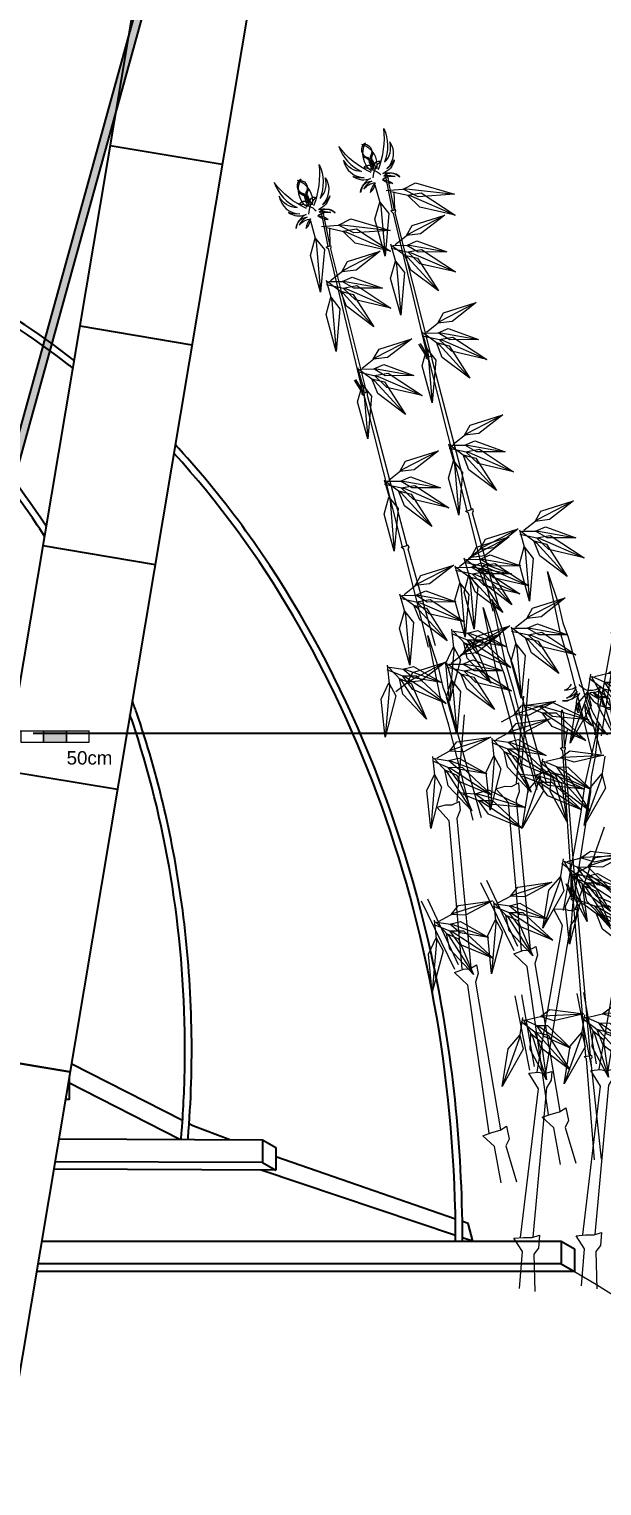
# Model space of a CAD drawing. Header units: metres. Extents: x 10 to 239, y 2 to 253.
# Drawn here: x 125.75 to 128.27, y 170.37 to 176.78 of the extents above; entities that cross this region are included whole.
import ezdxf

# ---------------------------------------------------------------- set-up
doc = ezdxf.new("R2010")
doc.units = ezdxf.units.M
doc.header["$MEASUREMENT"] = 0
doc.layers.get('Defpoints').update_dxf_attribs({"color": 9})
for name, color, linetype in [('-cotas', 252, 'Continuous'), ('1', 7, 'Continuous'), ('1gris', 254, 'Continuous'), ('1gris oscuro', 253, 'Continuous')]:
    doc.layers.add(name, color=color, linetype=linetype)
for name, color, linetype, lineweight, true_color in [('bamb', 7, 'Continuous', 0, 0xbdd3a6), ('barrera', 7, 'Continuous', 0, 0x9dbb63), ('bloques veg', 7, 'Continuous', 0, 0xbbd5a5)]:
    doc.layers.add(name, color=color, linetype=linetype, lineweight=lineweight, true_color=true_color)
doc.layers.get('bamb').off()
doc.styles.add('Annotative', font='arial.ttf')
doc.styles.get("Standard").update_dxf_attribs({"font": 'arial.ttf'})
doc.dimstyles.get("Standard").update_dxf_attribs({"dimtxt": 0.18, "dimasz": 0.18, "dimexe": 0.18, "dimexo": 0.0625, "dimgap": 0.09, "dimtad": 0, "dimtih": 1, "dimtoh": 1, "dimdec": 4, "dimzin": 0, "dimdsep": 46, "dimtxsty": 'Standard', "dimcen": 0.09, "dimadec": 0, "dimazin": 0, "dimtfac": 1, "dimtdec": 4, "dimtofl": 0, "dimtmove": 0, "dimatfit": 3, "dimfxl": 1, "dimtolj": 1, "dimtzin": 0, "dimarcsym": 0})

# ---------------------------------------------------------------- blocks, each defined once
blk = doc.blocks.new('TENS')
at = {"layer": '1gris oscuro', "ltscale": 0.02, "true_color": 0xc7c8ca}
h = blk.add_hatch(color=9, dxfattribs=at)
h.dxf.hatch_style = 1
h.paths.add_polyline_path([(-2.6173, 5.1959), (-2.6491, 5.187), (-1.1931, -0.0828), (-1.1613, -0.074)])
h.paths.add_polyline_path([(2.6491, 5.187), (2.6173, 5.1959), (1.1613, -0.074), (1.1931, -0.0828)])
at = {"layer": '1'}
blk.add_lwpolyline([(2.6491, 5.187), (1.1931, -0.0828), (1.1613, -0.074), (2.6173, 5.1959)], close=True, dxfattribs=at)
blk = doc.blocks.new('section')
at = {"layer": '1'}
blk.add_open_spline([(-1.0695, 0.1), (-1.0707, 0.1028), (-1.072, 0.1055), (-1.0732, 0.1083), (-1.7604, 1.6654), (-0.6167, 2.4298), (-0.0133, 2.4232), (0.5901, 2.4298), (1.7338, 1.6654), (1.0323, 0.1083), (1.0311, 0.1055), (1.0298, 0.1028), (1.0286, 0.1)], degree=3, knots=[-0.001774, -0.001774, -0.001774, -0.001774, 0, 0, 0, 0.999548, 0.999548, 0.999548, 1.999096, 1.999096, 1.999096, 2.00087, 2.00087, 2.00087, 2.00087], dxfattribs=at)
blk = doc.blocks.new('*D94')
at = {"layer": '-cotas', "color": 0, "lineweight": -2, "ltscale": 0.002, "transparency": 16777216}
for p, q in [((125.772, 173.6817), (131.9732, 173.6817)), ((131.7932, 173.5017), (131.7932, 170.7222)), ((131.7932, 167.579), (131.7932, 170.3584)), ((125.772, 167.399), (131.9732, 167.399))]:
    blk.add_line(p, q, dxfattribs=at)
at = {"layer": '-cotas', "color": 0, "ltscale": 0.002, "transparency": 16777216}
for points in [[(131.7632, 173.5017), (131.8232, 173.5017), (131.7932, 173.6817)], [(131.7632, 167.579), (131.8232, 167.579), (131.7932, 167.399)]]:
    blk.add_solid(points, dxfattribs=at)
at = {"layer": 'Defpoints', "color": 0, "ltscale": 0.002, "transparency": 16777216}
for p in [(125.7095, 173.6817), (125.7095, 167.399), (131.7932, 167.399)]:
    blk.add_point(p, dxfattribs=at)
at = {"layer": '-cotas', "color": 0, "lineweight": 0, "ltscale": 0.002, "transparency": 16777216, "insert": (131.7932, 170.5403), "char_height": 0.18, "attachment_point": 5}
blk.add_mtext('\\A1;6.2827', dxfattribs=at)
blk = doc.blocks.new('bamb')
at = {"layer": 'bloques veg'}
for p, q in [((-3.022, 3.8143), (-3.0578, 3.8821)), ((-3.2048, 3.5456), (-3.2407, 3.6134)), ((-2.6591, 3.3363), (-2.6051, 3.302)), ((-2.6053, 3.2968), (-2.6622, 3.3316)), ((-2.7881, 3.0282), (-2.845, 3.063)), ((-2.8419, 3.0676), (-2.7879, 3.0333)), ((-1.4288, 1.8734), (-1.5716, 2.2293)), ((-1.4146, 1.794), (-1.5574, 2.1499)), ((-1.2958, 2.0304), (-1.3198, 2.1033)), ((-1.6116, 1.6047), (-1.7544, 1.9606)), ((-0.9364, 1.4143), (-0.9828, 1.795)), ((-0.9715, 1.4506), (-1.0218, 1.4944)), ((-1.0179, 1.4985), (-0.9704, 1.4556)), ((-1.3416, 1.3525), (-1.091, 1.1538)), ((-1.0948, 1.1283), (-1.3595, 1.3311)), ((-1.5386, 1.1632), (-1.2881, 0.9646)), ((-1.2918, 0.939), (-1.5565, 1.1418)), ((-0.7404, 1.101), (-0.5494, 0.8446)), ((-0.5596, 0.8209), (-0.7632, 1.0849)), ((-0.9795, 0.9689), (-0.7885, 0.7124)), ((-0.7987, 0.6887), (-1.0023, 0.9528))]:
    blk.add_line(p, q, dxfattribs=at)
for points in [[(-3.1644, 3.9393, 0.121956), (-3.2239, 4.1117, -0.197912), (-3.1542, 3.9799, 0.28202), (-3.1745, 4.071, -0.357594), (-3.1326, 3.9599, 0.141581), (-3.1212, 4.0089, -0.258144), (-3.1391, 3.9324, -0.252411), (-3.0666, 3.9528, 0.399951), (-3.1299, 3.9236, -0.191492), (-3.0842, 3.9445, 0.22191), (-3.1283, 3.9066, -0.155645), (-3.0807, 3.9128, -0.20302), (-3.1283, 3.9066)], [(-3.1709, 3.939, 0.371554), (-3.2783, 4.0058, -0.734759), (-3.2223, 3.9733, -0.076042), (-3.1765, 3.9384, -0.522547), (-3.1942, 3.9414, 0.430591), (-3.2484, 3.9591, -0.351549), (-3.1947, 3.9357, 0.50622), (-3.2246, 3.9175, -0.192001), (-3.1445, 3.9231)], [(-3.188, 3.9198, -0.371554), (-3.267, 4.0185, 0.734759), (-3.2281, 3.9667, 0.076042), (-3.188, 3.9254, 0.522547), (-3.1931, 3.9426, -0.430591), (-3.2171, 3.9943, 0.351549), (-3.1876, 3.9438, -0.50622), (-3.173, 3.9756, 0.192001), (-3.1691, 3.8954)], [(-3.1875, 3.9132, -0.121956), (-3.3658, 3.9519, 0.197912), (-3.2266, 3.8983, -0.28202), (-3.3195, 3.9078, 0.357594), (-3.2042, 3.8792, -0.141581), (-3.2515, 3.8622, 0.258144), (-3.1777, 3.889, 0.252411), (-3.1894, 3.8145, -0.399951), (-3.1678, 3.8809, 0.191492), (-3.1832, 3.833, -0.22191), (-3.1508, 3.8813, 0.155645), (-3.1513, 3.8333, 0.20302), (-3.1508, 3.8813)], [(-3.3472, 3.6706, 0.121956), (-3.4067, 3.8431, -0.197912), (-3.337, 3.7112, 0.28202), (-3.3574, 3.8023, -0.357594), (-3.3154, 3.6912, 0.141581), (-3.304, 3.7402, -0.258144), (-3.3219, 3.6637, -0.252411), (-3.2494, 3.6841, 0.399951), (-3.3128, 3.6549, -0.191492), (-3.267, 3.6759, 0.22191), (-3.3111, 3.638, -0.155645), (-3.2636, 3.6442, -0.20302), (-3.3111, 3.638)], [(-3.3538, 3.6703, 0.371554), (-3.4611, 3.7371, -0.734759), (-3.4051, 3.7046, -0.076042), (-3.3594, 3.6697, -0.522547), (-3.377, 3.6727, 0.430591), (-3.4312, 3.6905, -0.351549), (-3.3776, 3.667, 0.50622), (-3.4075, 3.6488, -0.192001), (-3.3273, 3.6544)], [(-3.3708, 3.6511, -0.371554), (-3.4499, 3.7498, 0.734759), (-3.4109, 3.698, 0.076042), (-3.3709, 3.6567, 0.522547), (-3.3759, 3.6739, -0.430591), (-3.4, 3.7256, 0.351549), (-3.3704, 3.6751, -0.50622), (-3.3558, 3.707, 0.192001), (-3.3519, 3.6267)], [(-3.3704, 3.6446, -0.121956), (-3.5486, 3.6833, 0.197912), (-3.4094, 3.6296, -0.28202), (-3.5023, 3.6391, 0.357594), (-3.387, 3.6106, -0.141581), (-3.4343, 3.5935, 0.258144), (-3.3605, 3.6203, 0.252411), (-3.3722, 3.5459, -0.399951), (-3.3507, 3.6122, 0.191492), (-3.3661, 3.5643, -0.22191), (-3.3336, 3.6126, 0.155645), (-3.3342, 3.5646, 0.20302), (-3.3336, 3.6126)], [(-1.3096, 2.287, 0.371554), (-1.1692, 2.2936, -0.734759), (-1.241, 2.288, -0.076042), (-1.3049, 2.2911, -0.522547), (-1.2868, 2.2995, 0.430591), (-1.2261, 2.3174, -0.351549), (-1.2899, 2.305, 0.50622), (-1.2741, 2.3405, -0.48228), (-1.3618, 2.3051, 0.557088)], [(-1.3154, 2.2826, 0.121956), (-1.1522, 2.1623, -0.197912), (-1.2991, 2.239, 0.28202), (-1.2231, 2.1685, -0.357594), (-1.3315, 2.2437, 0.141581), (-1.311, 2.1917, -0.258144), (-1.3429, 2.273, -0.252411), (-1.3964, 2.2086, 0.399951), (-1.3568, 2.2753, -0.191492), (-1.3855, 2.2272, 0.22191), (-1.369, 2.2897, -0.155645), (-1.4086, 2.2541, 0.220934), (-1.394, 2.2917, 1.572992)]]:
    blk.add_lwpolyline(points, format="xyb", dxfattribs=at)
for points in [[(-3.0928, 3.8718), (-3.0152, 3.9184), (-2.8161, 3.9914), (-2.9538, 3.9099), (-3.0285, 3.9105), (-2.9923, 3.9596), (-2.8161, 3.9914)], [(-3.0281, 3.8056), (-3.1079, 3.9092), (-3.1173, 3.9203), (-3.126, 3.9317), (-3.1281, 3.9398), (-3.1147, 3.9282), (-3.1081, 3.9217), (-3.1033, 3.9146), (-3.0223, 3.8105)], [(-3.0723, 3.8772), (-2.9845, 3.899), (-2.7727, 3.9102), (-2.9283, 3.8727), (-2.9995, 3.8952), (-2.9505, 3.9315), (-2.7727, 3.9102)], [(-3.1481, 3.8721), (-3.084, 3.8016), (-2.9676, 3.6111), (-3.0802, 3.7365), (-3.0949, 3.8137), (-3.0368, 3.7865), (-2.9676, 3.6111)], [(-2.9515, 3.6767), (-2.919, 3.7456), (-2.8138, 3.89), (-2.872, 3.7684), (-2.9246, 3.7339), (-2.9223, 3.7852), (-2.8138, 3.89)], [(-2.6057, 3.3022), (-3.019, 3.7961), (-3.0346, 3.8003), (-3.0289, 3.8066), (-3.0243, 3.8094), (-3.0207, 3.8153), (-3.0159, 3.8091), (-3.0144, 3.8015), (-2.5927, 3.3094)], [(-3.2756, 3.6031), (-3.1981, 3.6497), (-2.9989, 3.7227), (-3.1366, 3.6412), (-3.2113, 3.6418), (-3.1752, 3.6909), (-2.9989, 3.7227)], [(-2.9566, 3.6691), (-2.8931, 3.7019), (-2.7325, 3.7492), (-2.8452, 3.692), (-2.904, 3.6963), (-2.873, 3.7332), (-2.7325, 3.7492)], [(-3.2109, 3.5369), (-3.2907, 3.6405), (-3.3001, 3.6516), (-3.3089, 3.663), (-3.3109, 3.6711), (-3.2975, 3.6595), (-3.2909, 3.6531), (-3.2861, 3.646), (-3.2051, 3.5418)], [(-3.2552, 3.6085), (-3.1673, 3.6303), (-2.9556, 3.6415), (-3.1111, 3.604), (-3.1824, 3.6265), (-3.1334, 3.6629), (-2.9556, 3.6415)], [(-2.9706, 3.6699), (-2.9064, 3.5994), (-2.7901, 3.4089), (-2.9026, 3.5342), (-2.9174, 3.6115), (-2.8593, 3.5843), (-2.7901, 3.4089)], [(-2.962, 3.6668), (-2.8776, 3.6516), (-2.6901, 3.5793), (-2.8391, 3.6072), (-2.892, 3.6542), (-2.8356, 3.6666), (-2.6901, 3.5793)], [(-2.9599, 3.6539), (-2.8721, 3.6757), (-2.6603, 3.6869), (-2.8159, 3.6494), (-2.8871, 3.672), (-2.8381, 3.7083), (-2.6603, 3.6869)], [(-3.331, 3.6034), (-3.2668, 3.533), (-3.1505, 3.3424), (-3.263, 3.4678), (-3.2778, 3.545), (-3.2196, 3.5178), (-3.1505, 3.3424)], [(-3.1343, 3.408), (-3.1019, 3.477), (-2.9966, 3.6213), (-3.0548, 3.4997), (-3.1074, 3.4652), (-3.1051, 3.5165), (-2.9966, 3.6213)], [(-2.6557, 3.3938), (-2.6233, 3.4628), (-2.518, 3.6071), (-2.5762, 3.4855), (-2.6288, 3.451), (-2.6265, 3.5023), (-2.518, 3.6071)], [(-2.7885, 3.0336), (-3.2018, 3.5274), (-3.2175, 3.5316), (-3.2118, 3.5379), (-3.2072, 3.5407), (-3.2036, 3.5466), (-3.1987, 3.5405), (-3.1972, 3.5328), (-2.7755, 3.0408)], [(-3.1395, 3.4005), (-3.076, 3.4332), (-2.9154, 3.4805), (-3.028, 3.4233), (-3.0868, 3.4276), (-3.0558, 3.4645), (-2.9154, 3.4805)], [(-2.6609, 3.3863), (-2.5974, 3.4191), (-2.4368, 3.4664), (-2.5494, 3.4092), (-2.6082, 3.4135), (-2.5773, 3.4503), (-2.4368, 3.4664)], [(-3.1534, 3.4012), (-3.0893, 3.3307), (-2.9729, 3.1402), (-3.0855, 3.2656), (-3.1002, 3.3428), (-3.0421, 3.3156), (-2.9729, 3.1402)], [(-3.1428, 3.3852), (-3.0549, 3.407), (-2.8431, 3.4182), (-2.9987, 3.3808), (-3.0699, 3.4033), (-3.0209, 3.4396), (-2.8431, 3.4182)], [(-2.6642, 3.371), (-2.5763, 3.3928), (-2.3645, 3.4041), (-2.5201, 3.3666), (-2.5913, 3.3891), (-2.5424, 3.4254), (-2.3645, 3.4041)], [(-3.1448, 3.3981), (-3.0604, 3.3829), (-2.873, 3.3106), (-3.022, 3.3385), (-3.0748, 3.3855), (-3.0184, 3.398), (-2.873, 3.3106)], [(-2.8385, 3.1251), (-2.8061, 3.1941), (-2.7009, 3.3384), (-2.7591, 3.2169), (-2.8117, 3.1823), (-2.8093, 3.2336), (-2.7009, 3.3384)], [(-2.6748, 3.387), (-2.6107, 3.3166), (-2.4944, 3.126), (-2.6069, 3.2514), (-2.6216, 3.3286), (-2.5635, 3.3014), (-2.4944, 3.126)], [(-2.6662, 3.3839), (-2.5818, 3.3688), (-2.3944, 3.2965), (-2.5434, 3.3243), (-2.5963, 3.3714), (-2.5398, 3.3838), (-2.3944, 3.2965)], [(-2.145, 2.7696), (-2.5908, 3.2885), (-2.6072, 3.2911), (-2.6019, 3.2984), (-2.5945, 3.3044), (-2.5901, 3.3127), (-2.5861, 3.3047), (-2.5816, 3.2972), (-2.1308, 2.7827)], [(-2.3303, 3.0042), (-2.2978, 3.0732), (-2.1926, 3.2175), (-2.2508, 3.0959), (-2.3034, 3.0614), (-2.3011, 3.1127), (-2.1926, 3.2175)], [(-2.847, 3.1023), (-2.7592, 3.1241), (-2.5474, 3.1354), (-2.703, 3.0979), (-2.7742, 3.1204), (-2.7252, 3.1567), (-2.5474, 3.1354)], [(-2.8437, 3.1176), (-2.7802, 3.1504), (-2.6196, 3.1977), (-2.7323, 3.1405), (-2.7911, 3.1448), (-2.7601, 3.1816), (-2.6196, 3.1977)], [(-2.8577, 3.1183), (-2.7935, 3.0479), (-2.6772, 2.8573), (-2.7897, 2.9827), (-2.8045, 3.0599), (-2.7464, 3.0327), (-2.6772, 2.8573)], [(-2.8491, 3.1152), (-2.7647, 3.1001), (-2.5772, 3.0278), (-2.7262, 3.0556), (-2.7791, 3.1027), (-2.7227, 3.1151), (-2.5772, 3.0278)], [(-2.3279, 2.5009), (-2.7736, 3.0198), (-2.7901, 3.0224), (-2.7847, 3.0297), (-2.7774, 3.0357), (-2.7729, 3.044), (-2.7689, 3.036), (-2.7644, 3.0285), (-2.3137, 2.514)], [(-2.3387, 2.9814), (-2.2509, 3.0032), (-2.0391, 3.0144), (-2.1947, 2.977), (-2.2659, 2.9995), (-2.2169, 3.0358), (-2.0391, 3.0144)], [(-2.3355, 2.9967), (-2.272, 3.0294), (-2.1114, 3.0767), (-2.224, 3.0195), (-2.2828, 3.0238), (-2.2518, 3.0607), (-2.1114, 3.0767)], [(-1.8829, 2.8042), (-1.8505, 2.8732), (-1.7453, 3.0175), (-1.8035, 2.896), (-1.856, 2.8614), (-1.8537, 2.9127), (-1.7453, 3.0175)], [(-2.3494, 2.9974), (-2.2853, 2.9269), (-2.1689, 2.7364), (-2.2815, 2.8618), (-2.2962, 2.939), (-2.2381, 2.9118), (-2.1689, 2.7364)], [(-2.3408, 2.9943), (-2.2564, 2.9791), (-2.069, 2.9068), (-2.218, 2.9347), (-2.2708, 2.9817), (-2.2144, 2.9942), (-2.069, 2.9068)], [(-2.5131, 2.7355), (-2.4807, 2.8045), (-2.3755, 2.9488), (-2.4337, 2.8272), (-2.4862, 2.7927), (-2.4839, 2.844), (-2.3755, 2.9488)], [(-1.8914, 2.7814), (-1.8035, 2.8032), (-1.5918, 2.8145), (-1.7473, 2.777), (-1.8186, 2.7995), (-1.7696, 2.8358), (-1.5918, 2.8145)], [(-1.8881, 2.7967), (-1.8246, 2.8295), (-1.664, 2.8768), (-1.7767, 2.8196), (-1.8355, 2.8239), (-1.8045, 2.8607), (-1.664, 2.8768)], [(-2.5216, 2.7127), (-2.4338, 2.7345), (-2.222, 2.7457), (-2.3775, 2.7083), (-2.4488, 2.7308), (-2.3998, 2.7671), (-2.222, 2.7457)], [(-2.5183, 2.728), (-2.4548, 2.7608), (-2.2942, 2.8081), (-2.4069, 2.7509), (-2.4657, 2.7552), (-2.4347, 2.792), (-2.2942, 2.8081)], [(-1.8453, 2.4249), (-2.135, 2.7623), (-2.1499, 2.7647), (-2.1401, 2.773), (-2.131, 2.7821), (-2.1281, 2.7882), (-2.1201, 2.7798), (-2.1205, 2.7717), (-1.823, 2.4441)], [(-2.0456, 2.5847), (-2.0131, 2.6537), (-1.9079, 2.798), (-1.9661, 2.6765), (-2.0187, 2.6419), (-2.0164, 2.6932), (-1.9079, 2.798)], [(-1.902, 2.7974), (-1.8379, 2.727), (-1.7216, 2.5364), (-1.8341, 2.6618), (-1.8489, 2.739), (-1.7907, 2.7118), (-1.7216, 2.5364)], [(-1.8934, 2.7943), (-1.809, 2.7792), (-1.6216, 2.7069), (-1.7706, 2.7347), (-1.8235, 2.7818), (-1.7671, 2.7942), (-1.6216, 2.7069)], [(-2.5322, 2.7287), (-2.4681, 2.6583), (-2.3518, 2.4677), (-2.4643, 2.5931), (-2.4791, 2.6703), (-2.4209, 2.6431), (-2.3518, 2.4677)], [(-2.5236, 2.7256), (-2.4393, 2.7105), (-2.2518, 2.6381), (-2.4008, 2.666), (-2.4537, 2.7131), (-2.3973, 2.7255), (-2.2518, 2.6381)], [(-2.0658, 2.5355), (-2.0333, 2.6045), (-1.9281, 2.7488), (-1.9863, 2.6273), (-2.0389, 2.5927), (-2.0366, 2.644), (-1.9281, 2.7488)], [(-2.0507, 2.5772), (-1.9872, 2.61), (-1.8266, 2.6573), (-1.9393, 2.6001), (-1.9981, 2.6044), (-1.9671, 2.6412), (-1.8266, 2.6573)], [(-1.1677, 2.0509), (-1.3562, 2.2702), (-1.4493, 2.3774), (-1.5404, 2.4752), (-1.7091, 2.6889), (-1.6017, 2.5803), (-1.5479, 2.516), (-1.4981, 2.4704), (-1.1404, 2.0773)], [(-2.0742, 2.5128), (-1.9864, 2.5346), (-1.7746, 2.5458), (-1.9302, 2.5083), (-2.0014, 2.5308), (-1.9524, 2.5671), (-1.7746, 2.5458)], [(-2.0709, 2.528), (-2.0075, 2.5608), (-1.8468, 2.6081), (-1.9595, 2.5509), (-2.0183, 2.5552), (-1.9873, 2.592), (-1.8468, 2.6081)], [(-2.0647, 2.5779), (-2.0005, 2.5075), (-1.8842, 2.3169), (-1.9967, 2.4423), (-2.0115, 2.5195), (-1.9534, 2.4923), (-1.8842, 2.3169)], [(-2.0561, 2.5749), (-1.9717, 2.5597), (-1.7842, 2.4874), (-1.9332, 2.5152), (-1.9861, 2.5623), (-1.9297, 2.5747), (-1.7842, 2.4874)], [(-2.054, 2.5619), (-1.9662, 2.5837), (-1.7544, 2.595), (-1.91, 2.5575), (-1.9812, 2.58), (-1.9322, 2.6163), (-1.7544, 2.595)], [(-1.7249, 2.406), (-1.6925, 2.4749), (-1.5872, 2.6193), (-1.6454, 2.4977), (-1.698, 2.4632), (-1.6957, 2.5145), (-1.5872, 2.6193)], [(-1.2024, 2.1381), (-1.3259, 2.5654), (-1.3385, 2.5738), (-1.3261, 2.5772), (-1.314, 2.5817), (-1.3088, 2.5861), (-1.3051, 2.5751), (-1.3088, 2.5679), (-1.1742, 2.1463)], [(-2.0281, 2.1562), (-2.3179, 2.4936), (-2.3328, 2.496), (-2.323, 2.5043), (-2.3139, 2.5134), (-2.3109, 2.5195), (-2.303, 2.5111), (-2.3033, 2.503), (-2.0059, 2.1754)], [(-2.2284, 2.316), (-2.196, 2.385), (-2.0907, 2.5293), (-2.1489, 2.4078), (-2.2015, 2.3732), (-2.1992, 2.4245), (-2.0907, 2.5293)], [(-2.0849, 2.5287), (-2.0207, 2.4583), (-1.9044, 2.2678), (-2.0169, 2.3931), (-2.0317, 2.4703), (-1.9736, 2.4431), (-1.9044, 2.2678)], [(-2.0763, 2.5257), (-1.9919, 2.5105), (-1.8044, 2.4382), (-1.9535, 2.466), (-2.0063, 2.5131), (-1.9499, 2.5255), (-1.8044, 2.4382)], [(-1.3182, 2.3667), (-1.2601, 2.416), (-1.1045, 2.5036), (-1.2079, 2.4172), (-1.27, 2.4076), (-1.2466, 2.4533), (-1.1045, 2.5036)], [(-1.3303, 1.8314), (-1.5188, 2.0507), (-1.6119, 2.1579), (-1.7031, 2.2557), (-1.8717, 2.4694), (-1.7643, 2.3608), (-1.7106, 2.2965), (-1.6607, 2.2509), (-1.3031, 1.8578)], [(-1.7333, 2.3832), (-1.6455, 2.405), (-1.4337, 2.4162), (-1.5893, 2.3787), (-1.6605, 2.4013), (-1.6115, 2.4376), (-1.4337, 2.4162)], [(-1.7301, 2.3984), (-1.6666, 2.4312), (-1.506, 2.4785), (-1.6186, 2.4213), (-1.6774, 2.4256), (-1.6464, 2.4625), (-1.506, 2.4785)], [(-2.2336, 2.3085), (-2.1701, 2.3413), (-2.0095, 2.3886), (-2.1221, 2.3314), (-2.1809, 2.3357), (-2.1499, 2.3725), (-2.0095, 2.3886)], [(-1.3506, 1.7822), (-1.539, 2.0015), (-1.6321, 2.1087), (-1.7233, 2.2065), (-1.892, 2.4202), (-1.7845, 2.3116), (-1.7308, 2.2473), (-1.6809, 2.2017), (-1.3233, 1.8086)], [(-1.8875, 2.1865), (-1.8551, 2.2554), (-1.7499, 2.3998), (-1.8081, 2.2782), (-1.8606, 2.2437), (-1.8583, 2.295), (-1.7499, 2.3998)], [(-1.744, 2.3992), (-1.6799, 2.3287), (-1.5635, 2.1382), (-1.6761, 2.2635), (-1.6908, 2.3408), (-1.6327, 2.3136), (-1.5635, 2.1382)], [(-1.7354, 2.3961), (-1.651, 2.3809), (-1.4636, 2.3086), (-1.6126, 2.3365), (-1.6654, 2.3835), (-1.609, 2.3959), (-1.4636, 2.3086)], [(-1.3261, 2.362), (-1.2547, 2.3655), (-1.089, 2.3418), (-1.2152, 2.3365), (-1.2669, 2.3649), (-1.2234, 2.3855), (-1.089, 2.3418)], [(-2.2475, 2.3093), (-2.1834, 2.2388), (-2.067, 2.0483), (-2.1796, 2.1736), (-2.1943, 2.2508), (-2.1362, 2.2236), (-2.067, 2.0483)], [(-2.2369, 2.2933), (-2.149, 2.3151), (-1.9372, 2.3263), (-2.0928, 2.2888), (-2.164, 2.3113), (-2.115, 2.3476), (-1.9372, 2.3263)], [(-1.96, 2.2699), (-1.8919, 2.2916), (-1.7256, 2.3114), (-1.8462, 2.2738), (-1.9035, 2.2879), (-1.8668, 2.319), (-1.7256, 2.3114)], [(-1.9077, 2.1373), (-1.8753, 2.2063), (-1.7701, 2.3506), (-1.8283, 2.229), (-1.8808, 2.1945), (-1.8785, 2.2458), (-1.7701, 2.3506)], [(-1.3384, 2.3685), (-1.3094, 2.2777), (-1.2827, 2.0561), (-1.333, 2.2169), (-1.3143, 2.2932), (-1.2727, 2.2444), (-1.2827, 2.0561)], [(-1.3354, 2.3495), (-1.2464, 2.3328), (-1.0491, 2.2551), (-1.2062, 2.2856), (-1.2616, 2.3357), (-1.202, 2.3484), (-1.0491, 2.2551)], [(-1.3319, 2.3621), (-1.2614, 2.3132), (-1.1209, 2.1696), (-1.2449, 2.2568), (-1.2735, 2.3216), (-1.217, 2.3095), (-1.1209, 2.1696)], [(-2.2389, 2.3062), (-2.1545, 2.291), (-1.9671, 2.2187), (-2.1161, 2.2465), (-2.1689, 2.2936), (-2.1125, 2.306), (-1.9671, 2.2187)], [(-1.9736, 2.2729), (-1.9221, 2.1927), (-1.8393, 1.9854), (-1.9293, 2.1278), (-1.9309, 2.2064), (-1.8781, 2.1699), (-1.8393, 1.9854)], [(-1.9657, 2.2554), (-1.8755, 2.2622), (-1.6648, 2.2379), (-1.8245, 2.2269), (-1.8909, 2.261), (-1.8366, 2.2886), (-1.6648, 2.2379)], [(-1.9656, 2.2684), (-1.8849, 2.2394), (-1.7122, 2.1368), (-1.8545, 2.1891), (-1.8987, 2.2443), (-1.841, 2.2472), (-1.7122, 2.1368)], [(-1.5132, 1.5627), (-1.7017, 1.782), (-1.7948, 1.8892), (-1.8859, 1.987), (-2.0546, 2.2007), (-1.9471, 2.0922), (-1.8934, 2.0278), (-1.8436, 1.9822), (-1.4859, 1.5892)], [(-1.9129, 2.1298), (-1.8494, 2.1625), (-1.6888, 2.2098), (-1.8015, 2.1526), (-1.8603, 2.1569), (-1.8293, 2.1938), (-1.6888, 2.2098)], [(-1.5946, 2.0057), (-1.5511, 2.0683), (-1.4232, 2.193), (-1.5009, 2.0829), (-1.5585, 2.0576), (-1.5477, 2.1078), (-1.4232, 2.193)], [(-1.5479, 2.1131), (-1.4637, 2.1461), (-1.2551, 2.1848), (-1.4045, 2.1274), (-1.4781, 2.1405), (-1.4342, 2.1829), (-1.2551, 2.1848)], [(-0.9804, 1.3844), (-1.0608, 1.6622), (-1.101, 1.7983), (-1.1433, 1.9251), (-1.208, 2.1896), (-1.1554, 2.0462), (-1.1332, 1.9654), (-1.1068, 1.9032), (-0.9446, 1.3971)], [(-2.0704, 1.9178), (-2.0379, 1.9868), (-1.9327, 2.1311), (-1.9909, 2.0095), (-2.0435, 1.975), (-2.0412, 2.0263), (-1.9327, 2.1311)], [(-1.9268, 2.1305), (-1.8627, 2.06), (-1.7464, 1.8695), (-1.8589, 1.9949), (-1.8737, 2.0721), (-1.8155, 2.0449), (-1.7464, 1.8695)], [(-1.9182, 2.1274), (-1.8339, 2.1122), (-1.6464, 2.0399), (-1.7954, 2.0678), (-1.8483, 2.1148), (-1.7919, 2.1273), (-1.6464, 2.0399)], [(-1.9162, 2.1145), (-1.8284, 2.1363), (-1.6166, 2.1475), (-1.7721, 2.1101), (-1.8434, 2.1326), (-1.7944, 2.1689), (-1.6166, 2.1475)], [(-1.5269, 2.115), (-1.4366, 2.1218), (-1.2259, 2.0975), (-1.3856, 2.0865), (-1.4521, 2.1206), (-1.3977, 2.1483), (-1.2259, 2.0975)], [(-1.3033, 2.0228), (-1.3647, 2.1383), (-1.3721, 2.1508), (-1.3788, 2.1636), (-1.3795, 2.1718), (-1.3682, 2.1582), (-1.3628, 2.1507), (-1.3592, 2.1429), (-1.2968, 2.0267)], [(-1.5804, 1.9263), (-1.5369, 1.9888), (-1.409, 2.1135), (-1.4867, 2.0034), (-1.5443, 1.9781), (-1.5335, 2.0283), (-1.409, 2.1135)], [(-1.3398, 1.9388), (-1.2817, 1.9881), (-1.1261, 2.0757), (-1.2295, 1.9892), (-1.2916, 1.9796), (-1.2682, 2.0253), (-1.1261, 2.0757)], [(-1.121, 2.0727), (-1.0919, 1.982), (-1.0652, 1.7603), (-1.1155, 1.9211), (-1.0968, 1.9975), (-1.0553, 1.9486), (-1.0652, 1.7603)], [(-2.1564, 2.0042), (-2.105, 1.9241), (-2.0221, 1.7168), (-2.1121, 1.8592), (-2.1138, 1.9378), (-2.061, 1.9012), (-2.0221, 1.7168)], [(-2.1486, 1.9867), (-2.0583, 1.9935), (-1.8477, 1.9692), (-2.0073, 1.9582), (-2.0738, 1.9923), (-2.0194, 2.02), (-1.8477, 1.9692)], [(-2.1485, 1.9998), (-2.0678, 1.9707), (-1.8951, 1.8681), (-2.0373, 1.9204), (-2.0816, 1.9757), (-2.0239, 1.9785), (-1.8951, 1.8681)], [(-2.1428, 2.0012), (-2.0747, 2.0229), (-1.9085, 2.0427), (-2.0291, 2.0051), (-2.0864, 2.0192), (-2.0496, 2.0503), (-1.9085, 2.0427)], [(-0.971, 1.456), (-1.2959, 2.0119), (-1.3106, 2.0187), (-1.304, 2.024), (-1.299, 2.026), (-1.2945, 2.0312), (-1.2907, 2.0243), (-1.2905, 2.0165), (-0.957, 1.4609)], [(-1.7774, 1.737), (-1.7339, 1.7996), (-1.6061, 1.9243), (-1.6838, 1.8142), (-1.7414, 1.7889), (-1.7305, 1.8391), (-1.6061, 1.9243)], [(-1.5926, 1.9052), (-1.5023, 1.912), (-1.2916, 1.8877), (-1.4513, 1.8767), (-1.5177, 1.9109), (-1.4634, 1.9385), (-1.2916, 1.8877)], [(-1.5868, 1.9197), (-1.5187, 1.9414), (-1.3524, 1.9612), (-1.4731, 1.9236), (-1.5303, 1.9377), (-1.4936, 1.9688), (-1.3524, 1.9612)], [(-1.36, 1.9405), (-1.331, 1.8498), (-1.3043, 1.6282), (-1.3546, 1.7889), (-1.3359, 1.8653), (-1.2943, 1.8164), (-1.3043, 1.6282)], [(-1.3535, 1.9342), (-1.283, 1.8853), (-1.1425, 1.7417), (-1.2665, 1.8289), (-1.2951, 1.8937), (-1.2386, 1.8816), (-1.1425, 1.7417)], [(-1.3477, 1.9341), (-1.2763, 1.9376), (-1.1106, 1.9139), (-1.2368, 1.9086), (-1.2885, 1.937), (-1.245, 1.9576), (-1.1106, 1.9139)], [(-1.6004, 1.9228), (-1.5489, 1.8426), (-1.4661, 1.6353), (-1.5561, 1.7777), (-1.5577, 1.8563), (-1.505, 1.8197), (-1.4661, 1.6353)], [(-1.5924, 1.9183), (-1.5118, 1.8892), (-1.339, 1.7866), (-1.4813, 1.839), (-1.5256, 1.8942), (-1.4679, 1.897), (-1.339, 1.7866)], [(-1.4288, 1.8322), (-1.3445, 1.8652), (-1.136, 1.9039), (-1.2854, 1.8465), (-1.3589, 1.8596), (-1.3151, 1.902), (-1.136, 1.9039)], [(-1.4077, 1.8341), (-1.3175, 1.8409), (-1.1068, 1.8166), (-1.2664, 1.8056), (-1.3329, 1.8397), (-1.2785, 1.8674), (-1.1068, 1.8166)], [(-1.357, 1.9216), (-1.268, 1.9049), (-1.0707, 1.8272), (-1.2278, 1.8577), (-1.2832, 1.9078), (-1.2236, 1.9205), (-1.0707, 1.8272)], [(-1.0664, 1.1447), (-1.4091, 1.7016), (-1.4847, 1.731), (-1.4532, 1.7594), (-1.4287, 1.7709), (-1.4079, 1.7981), (-1.387, 1.765), (-1.3835, 1.7263), (-1.035, 1.1662)], [(-1.7974, 1.7335), (-1.746, 1.6534), (-1.6631, 1.446), (-1.7531, 1.5884), (-1.7548, 1.6671), (-1.702, 1.6305), (-1.6631, 1.446)], [(-1.7896, 1.716), (-1.6993, 1.7228), (-1.4887, 1.6985), (-1.6483, 1.6875), (-1.7148, 1.7216), (-1.6604, 1.7492), (-1.4887, 1.6985)], [(-1.7838, 1.7305), (-1.7157, 1.7522), (-1.5495, 1.772), (-1.6701, 1.7344), (-1.7274, 1.7485), (-1.6907, 1.7796), (-1.5495, 1.772)], [(-1.005, 1.5546), (-0.9615, 1.6172), (-0.8336, 1.7419), (-0.9113, 1.6318), (-0.9689, 1.6065), (-0.9581, 1.6567), (-0.8336, 1.7419)], [(-1.7895, 1.729), (-1.7088, 1.7), (-1.5361, 1.5974), (-1.6783, 1.6497), (-1.7226, 1.705), (-1.6649, 1.7078), (-1.5361, 1.5974)], [(-1.6258, 1.643), (-1.5415, 1.676), (-1.333, 1.7147), (-1.4824, 1.6573), (-1.5559, 1.6704), (-1.5121, 1.7127), (-1.333, 1.7147)], [(-1.6047, 1.6449), (-1.5145, 1.6517), (-1.3038, 1.6273), (-1.4635, 1.6164), (-1.5299, 1.6505), (-1.4755, 1.6781), (-1.3038, 1.6273)], [(-1.0626, 1.5848), (-1.0045, 1.6341), (-0.8488, 1.7217), (-0.9522, 1.6353), (-1.0144, 1.6257), (-0.991, 1.6714), (-0.8488, 1.7217)], [(-1.2634, 0.9555), (-1.6061, 1.5124), (-1.6817, 1.5418), (-1.6503, 1.5701), (-1.6258, 1.5817), (-1.6049, 1.6088), (-1.584, 1.5758), (-1.5805, 1.5371), (-1.2321, 0.977)], [(-1.0704, 1.5801), (-0.9991, 1.5836), (-0.8333, 1.5599), (-0.9595, 1.5547), (-1.0113, 1.583), (-0.9678, 1.6036), (-0.8333, 1.5599)], [(-1.0828, 1.5866), (-1.0537, 1.4959), (-1.027, 1.2742), (-1.0773, 1.435), (-1.0587, 1.5114), (-1.0171, 1.4625), (-1.027, 1.2742)], [(-1.0798, 1.5676), (-0.9908, 1.551), (-0.7935, 1.4732), (-0.9506, 1.5037), (-1.006, 1.5538), (-0.9464, 1.5665), (-0.7935, 1.4732)], [(-1.0763, 1.5802), (-1.0058, 1.5314), (-0.8653, 1.3877), (-0.9893, 1.4749), (-1.0178, 1.5397), (-0.9614, 1.5276), (-0.8653, 1.3877)], [(-1.025, 1.5511), (-0.9735, 1.4709), (-0.8907, 1.2636), (-0.9807, 1.406), (-0.9823, 1.4846), (-0.9295, 1.4481), (-0.8907, 1.2636)], [(-1.0171, 1.5336), (-0.9269, 1.5404), (-0.7162, 1.516), (-0.8759, 1.5051), (-0.9423, 1.5392), (-0.888, 1.5668), (-0.7162, 1.516)], [(-1.017, 1.5466), (-0.9363, 1.5176), (-0.7636, 1.4149), (-0.9059, 1.4673), (-0.9501, 1.5225), (-0.8924, 1.5254), (-0.7636, 1.4149)], [(-1.0113, 1.5481), (-0.9433, 1.5698), (-0.777, 1.5895), (-0.8976, 1.552), (-0.9549, 1.5661), (-0.9182, 1.5972), (-0.777, 1.5895)], [(-0.5279, 0.8294), (-0.7158, 1.4558), (-0.7813, 1.5036), (-0.7436, 1.5229), (-0.7169, 1.5278), (-0.6898, 1.5487), (-0.6781, 1.5114), (-0.6846, 1.4731), (-0.4921, 0.8422)], [(-0.9403, 1.4549), (-0.8503, 1.4651), (-0.6389, 1.4488), (-0.798, 1.4318), (-0.8657, 1.4634), (-0.8124, 1.4931), (-0.6389, 1.4488)], [(-1.2527, 1.2852), (-1.2092, 1.3477), (-1.0814, 1.4724), (-1.159, 1.3623), (-1.2166, 1.337), (-1.2058, 1.3872), (-1.0814, 1.4724)], [(-0.767, 0.6973), (-0.9549, 1.3237), (-1.0204, 1.3715), (-0.9827, 1.3908), (-0.956, 1.3956), (-0.9289, 1.4165), (-0.9172, 1.3792), (-0.9237, 1.3409), (-0.7312, 0.71)], [(-0.6058, 0.8538), (-0.9586, 1.4399), (-0.9744, 1.4452), (-0.9679, 1.4515), (-0.9596, 1.4562), (-0.9538, 1.4637), (-0.9512, 1.4551), (-0.948, 1.447), (-0.5896, 0.8644)], [(-0.9194, 1.4513), (-0.8305, 1.4347), (-0.6331, 1.3569), (-0.7902, 1.3874), (-0.8457, 1.4375), (-0.786, 1.4502), (-0.6331, 1.3569)], [(-1.4497, 1.0959), (-1.4062, 1.1585), (-1.2784, 1.2832), (-1.3561, 1.1731), (-1.4137, 1.1478), (-1.4028, 1.198), (-1.2784, 1.2832)], [(-1.2649, 1.2641), (-1.1746, 1.2709), (-0.9639, 1.2466), (-1.1236, 1.2356), (-1.19, 1.2698), (-1.1357, 1.2974), (-0.9639, 1.2466)], [(-1.2591, 1.2786), (-1.191, 1.3003), (-1.0247, 1.3201), (-1.1454, 1.2825), (-1.2026, 1.2966), (-1.1659, 1.3277), (-1.0247, 1.3201)], [(-1.2727, 1.2817), (-1.2212, 1.2015), (-1.1384, 0.9942), (-1.2284, 1.1366), (-1.23, 1.2152), (-1.1773, 1.1787), (-1.1384, 0.9942)], [(-1.2647, 1.2772), (-1.1841, 1.2481), (-1.0113, 1.1455), (-1.1536, 1.1979), (-1.1979, 1.2531), (-1.1402, 1.2559), (-1.0113, 1.1455)], [(-0.6382, 0.5505), (-1.0124, 1.0925), (-1.09, 1.1161), (-1.0607, 1.1467), (-1.0372, 1.1601), (-1.0184, 1.1887), (-0.9951, 1.1574), (-0.9887, 1.119), (-0.5992, 0.5866)], [(-1.4697, 1.0924), (-1.4183, 1.0123), (-1.3354, 0.805), (-1.4254, 0.9474), (-1.4271, 1.026), (-1.3743, 0.9894), (-1.3354, 0.805)], [(-1.4619, 1.0749), (-1.3716, 1.0817), (-1.161, 1.0574), (-1.3206, 1.0464), (-1.3871, 1.0805), (-1.3327, 1.1082), (-1.161, 1.0574)], [(-1.4561, 1.0894), (-1.388, 1.1111), (-1.2218, 1.1309), (-1.3424, 1.0933), (-1.3997, 1.1074), (-1.363, 1.1385), (-1.2218, 1.1309)], [(-0.6718, 1.0131), (-0.6137, 1.0624), (-0.4581, 1.15), (-0.5615, 1.0636), (-0.6236, 1.054), (-0.6002, 1.0997), (-0.4581, 1.15)], [(-1.4618, 1.088), (-1.3811, 1.0589), (-1.2084, 0.9563), (-1.3506, 1.0086), (-1.3949, 1.0639), (-1.3372, 1.0667), (-1.2084, 0.9563)], [(-0.6797, 1.0084), (-0.6083, 1.0119), (-0.4426, 0.9882), (-0.5688, 0.983), (-0.6205, 1.0113), (-0.577, 1.0319), (-0.4426, 0.9882)], [(-0.8352, 0.3612), (-1.2094, 0.9033), (-1.287, 0.9269), (-1.2578, 0.9575), (-1.2342, 0.9708), (-1.2155, 0.9995), (-1.1921, 0.9681), (-1.1857, 0.9298), (-0.7963, 0.3974)], [(-0.9109, 0.881), (-0.8528, 0.9303), (-0.6971, 1.0178), (-0.8006, 0.9314), (-0.8627, 0.9218), (-0.8393, 0.9675), (-0.6971, 1.0178)], [(-0.692, 1.0149), (-0.663, 0.9242), (-0.6362, 0.7025), (-0.6866, 0.8633), (-0.6679, 0.9397), (-0.6263, 0.8908), (-0.6362, 0.7025)], [(-0.689, 0.9959), (-0.6, 0.9793), (-0.4027, 0.9015), (-0.5598, 0.932), (-0.6152, 0.9821), (-0.5556, 0.9948), (-0.4027, 0.9015)], [(-0.6855, 1.0085), (-0.615, 0.9597), (-0.4745, 0.816), (-0.5985, 0.9033), (-0.6271, 0.968), (-0.5706, 0.9559), (-0.4745, 0.816)], [(-0.9188, 0.8763), (-0.8474, 0.8797), (-0.6816, 0.8561), (-0.8079, 0.8508), (-0.8596, 0.8792), (-0.8161, 0.8998), (-0.6816, 0.8561)], [(-0.9311, 0.8827), (-0.902, 0.792), (-0.8753, 0.5704), (-0.9257, 0.7311), (-0.907, 0.8075), (-0.8654, 0.7586), (-0.8753, 0.5704)], [(-0.9281, 0.8638), (-0.8391, 0.8471), (-0.6418, 0.7694), (-0.7989, 0.7999), (-0.8543, 0.85), (-0.7947, 0.8627), (-0.6418, 0.7694)], [(-0.9246, 0.8764), (-0.8541, 0.8275), (-0.7136, 0.6839), (-0.8376, 0.7711), (-0.8662, 0.8359), (-0.8097, 0.8238), (-0.7136, 0.6839)], [(-0.3679, 0.4639), (-0.5972, 0.845), (-0.6115, 0.8498), (-0.6005, 0.8563), (-0.5899, 0.8638), (-0.586, 0.8694), (-0.5796, 0.8597), (-0.5813, 0.8518), (-0.3428, 0.4791)], [(-0.2671, 0.145), (-0.4892, 0.7651), (-0.5581, 0.8079), (-0.5219, 0.83), (-0.4958, 0.8368), (-0.4703, 0.8597), (-0.4558, 0.8233), (-0.4594, 0.7846), (-0.2201, 0.1699)], [(-0.5062, 0.0129), (-0.7283, 0.633), (-0.7972, 0.6757), (-0.761, 0.6978), (-0.7348, 0.7046), (-0.7094, 0.7275), (-0.6949, 0.6912), (-0.6985, 0.6525), (-0.4592, 0.0378)], [(-0.4929, 0.3784), (-0.591, 0.5087), (-0.6573, 0.5279), (-0.628, 0.5586), (-0.6005, 0.5834), (-0.5826, 0.6125), (-0.5475, 0.5664), (-0.5463, 0.5332), (-0.4343, 0.4131)], [(-0.6899, 0.1892), (-0.788, 0.3195), (-0.8543, 0.3387), (-0.8251, 0.3693), (-0.7975, 0.3942), (-0.7796, 0.4232), (-0.7446, 0.3771), (-0.7433, 0.344), (-0.6313, 0.2238)], [(-0.1709, -0.0586), (-0.2322, 0.0925), (-0.2914, 0.1282), (-0.2552, 0.1502), (-0.2221, 0.1672), (-0.1974, 0.1906), (-0.1754, 0.1371), (-0.1827, 0.1047), (-0.1054, -0.0402)], [(-0.41, -0.1908), (-0.4713, -0.0396), (-0.5305, -0.004), (-0.4943, 0.0181), (-0.4612, 0.035), (-0.4365, 0.0585), (-0.4145, 0.0049), (-0.4218, -0.0274), (-0.3445, -0.1724)]]:
    blk.add_lwpolyline(points, dxfattribs=at)

msp = doc.modelspace()

# ---------------------------------------------------------------- hatches: boundary and pattern name
at = {"layer": '1gris oscuro', "lineweight": 0, "ltscale": 0.002}
h = msp.add_hatch(color=256, dxfattribs=at)
h.dxf.hatch_style = 1
h.paths.add_polyline_path([(125.91739, 173.69233), (125.81739, 173.69233), (125.81739, 173.64233), (125.91739, 173.64233)])
h.paths.add_polyline_path([(125.71739, 173.69233), (125.61739, 173.69233), (125.61739, 173.64233), (125.71739, 173.64233)])

# ---------------------------------------------------------------- linework, layer by layer
at = {"layer": '1', "ltscale": 0.02}
msp.add_line((125.93303, 172.19078), (125.43991, 172.27342), dxfattribs=at)
at = {"layer": '1', "lineweight": 0, "ltscale": 0.002}
msp.add_lwpolyline([(125.81739, 173.69233), (125.81739, 173.64233), (125.91739, 173.64233), (125.91739, 173.69233)], dxfattribs=at)
at = {"layer": '1gris', "color": 252, "true_color": 0x939598}
for p, q in [((126.55416, 178.9217), (125.69865, 173.81723)), ((127.04729, 178.83905), (125.24267, 168.07166))]:
    msp.add_line(p, q, dxfattribs=at)
at = {"layer": '1gris', "ltscale": 0.02}
for p, q in [((125.9295, 172.16967), (125.9295, 172.06967)), ((126.77951, 171.89161), (126.77951, 171.79161)), ((126.77951, 171.89161), (126.83787, 171.85819)), ((126.83787, 171.85819), (126.83787, 171.75819)), ((126.83787, 171.85819), (126.83787, 171.75819)), ((126.77951, 171.79161), (126.83787, 171.75819)), ((126.83787, 171.75819), (125.86122, 171.76232)), ((127.70465, 171.44551), (127.68477, 171.5231)), ((128.09338, 171.44551), (128.15174, 171.41209)), ((128.09338, 171.34551), (128.15174, 171.31209))]:
    msp.add_line(p, q, dxfattribs=at)
for points in [[(125.9295, 172.16967), (125.9295, 172.06967), (125.91273, 172.06966)], [(126.42815, 171.97688), (125.93904, 172.22662)], [(126.41616, 171.89317), (125.92517, 172.14387)], [(126.63566, 171.89223), (126.47357, 171.95369), (126.4572, 171.96205)], [(125.88354, 171.89547), (126.77951, 171.89161), (126.77951, 171.79161), (125.86678, 171.79547)], [(127.62827, 171.54274), (126.83787, 171.8174)], [(127.62901, 171.47095), (126.77411, 171.75846)], [(127.68477, 171.5231), (127.65843, 171.53225)], [(127.70465, 171.44551), (127.65904, 171.46085)], [(128.15174, 171.41209), (128.15174, 171.31209), (125.78576, 171.31209)], [(125.80813, 171.44551), (128.09338, 171.44551), (128.09338, 171.34551), (125.79137, 171.34551)]]:
    msp.add_lwpolyline(points, dxfattribs=at)
for start_param, end_param in [(2.600956, 2.9280455), (1.5707963, 2.4451207)]:
    msp.add_ellipse((124.17132, 171.44551), major_axis=(0, -4.52203), ratio=0.7646447, start_param=start_param, end_param=end_param, dxfattribs=at)
for points, knots in [([(125.9453, 175.28887), (125.94102, 175.29227), (125.93673, 175.29565), (125.93243, 175.29902), (125.65492, 175.51689), (125.35398, 175.68275), (124.99326, 175.8069), (124.94471, 175.82213), (124.89592, 175.83597)], [2.59657117, 2.59657117, 2.59657117, 2.59657117, 2.60095601, 2.60095601, 2.60095601, 2.88426211, 2.88426211, 2.92804552, 2.92804552, 2.92804552, 2.92804552]), ([(125.8286, 174.59255), (125.70655, 174.77974), (125.5721, 174.94326), (125.43193, 175.08036), (125.42089, 175.09116), (125.40981, 175.1018), (125.3987, 175.11228)], [2.27786026, 2.27786026, 2.27786026, 2.27786026, 2.49898641, 2.49898641, 2.49898641, 2.5164082, 2.5164082, 2.5164082, 2.5164082]), ([(125.82123, 174.54861), (125.76529, 174.63636), (125.70668, 174.71913), (125.57028, 174.89256), (125.49158, 174.98006), (125.41096, 175.05892)], [2.26697539, 2.26697539, 2.26697539, 2.26697539, 2.37029247, 2.37029247, 2.49898641, 2.49898641, 2.49898641, 2.49898641]), ([(127.65906, 171.44551), (127.65906, 171.462), (127.659, 171.47848), (127.65886, 171.49496), (127.65546, 171.90398), (127.60958, 172.31237), (127.36967, 173.3999), (127.08762, 174.0454), (126.61417, 174.69971), (126.51546, 174.82112), (126.41165, 174.93465), (126.40638, 174.94042), (126.4011, 174.94617), (126.3958, 174.95189)], [1.57079658, 1.57079658, 1.57079658, 1.57079658, 1.58167574, 1.58167574, 1.58167574, 1.85167596, 1.85167596, 2.32860944, 2.32860944, 2.44512065, 2.44512065, 2.44512065, 2.45103863, 2.45103863, 2.45103863, 2.45103863]), ([(126.45185, 171.89302), (126.45288, 171.90513), (126.45386, 171.91726), (126.4548, 171.92939), (126.47971, 172.25248), (126.47048, 172.58132), (126.38903, 173.2045), (126.32011, 173.50004), (126.22511, 173.77419), (126.21917, 173.79133), (126.21313, 173.80839), (126.20699, 173.82536)], [1.4612967, 1.4612967, 1.4612967, 1.4612967, 1.47137596, 1.47137596, 1.47137596, 1.73984661, 1.73984661, 1.99555267, 1.99555267, 1.99555267, 2.01153991, 2.01153991, 2.01153991, 2.01153991]), ([(126.42175, 171.89315), (126.42285, 171.90599), (126.4239, 171.91884), (126.42489, 171.93169), (126.43248, 172.03023), (126.43698, 172.12929), (126.44467, 172.7199), (126.37231, 173.21311), (126.22106, 173.69266), (126.20913, 173.72869), (126.19677, 173.76437)], [1.46062457, 1.46062457, 1.46062457, 1.46062457, 1.47137596, 1.47137596, 1.47137596, 1.55377426, 1.55377426, 1.96203337, 1.96203337, 1.99555267, 1.99555267, 1.99555267, 1.99555267])]:
    msp.add_open_spline(points, degree=3, knots=knots, dxfattribs=at)
at = {"layer": '1gris oscuro', "lineweight": 0, "ltscale": 0.002}
msp.add_line((125.51739, 173.69233), (126.01739, 173.69233), dxfattribs=at)
at = {"layer": '1gris oscuro', "ltscale": 0.02}
for points in [[(126.10945, 176.26828), (126.60257, 176.18563)], [(125.97632, 175.47397), (126.46945, 175.39133)], [(125.81427, 174.50704), (126.30739, 174.42439)], [(125.65472, 173.51637), (126.14153, 173.43478)], [(125.43991, 172.27342), (125.93303, 172.19078)]]:
    msp.add_lwpolyline(points, dxfattribs=at)
at = {"layer": '1gris oscuro', "lineweight": 0, "ltscale": 0.002}
for points in [[(125.71739, 173.69233), (125.71739, 173.64233), (125.81739, 173.64233), (125.81739, 173.69233)], [(125.91739, 173.69233), (125.91739, 173.64233), (126.01739, 173.64233), (126.01739, 173.69233)]]:
    msp.add_lwpolyline(points, dxfattribs=at)
at = {"layer": 'barrera', "ltscale": 0.002}
msp.add_open_spline([(128.15174, 171.31209), (129.21816, 170.70684), (129.25522, 169.36075), (129.44036, 168.21138), (132.03907, 167.92648)], degree=3, dxfattribs=at)

# ---------------------------------------------------------------- block references
at = {"layer": '1'}
msp.add_blockref('TENS', (124.17159, 173.71723), dxfattribs=at)
at = {"layer": '1gris oscuro', "lineweight": 0}
msp.add_blockref('section', (124.18984, 173.71723), dxfattribs=at)
at = {"layer": 'bamb', "rotation": 333.4801219635802}
msp.add_blockref('bamb', (128.36188, 171.2249), dxfattribs=at)

# ---------------------------------------------------------------- texts
at = {"layer": '1gris oscuro', "ltscale": 0.02, "style": 'Annotative'}
msp.add_text('50cm', height=0.058895, dxfattribs=at).set_placement((125.91846, 173.54359))

# ---------------------------------------------------------------- dimensions: what is measured, and where the dimension line sits
at = {"layer": '-cotas', "lineweight": 0, "ltscale": 0.002}
dim = msp.add_linear_dim(base=(131.79323, 167.39896), p1=(125.70954, 173.68166), p2=(125.70954, 167.39896), angle=270, dimstyle='Standard', dxfattribs=at)
dim.commit()
dim.dimension.update_dxf_attribs({"geometry": '*D94', "text_midpoint": (131.79323, 170.54031), "dimtype": 161})

doc.saveas('drawing.dxf')
